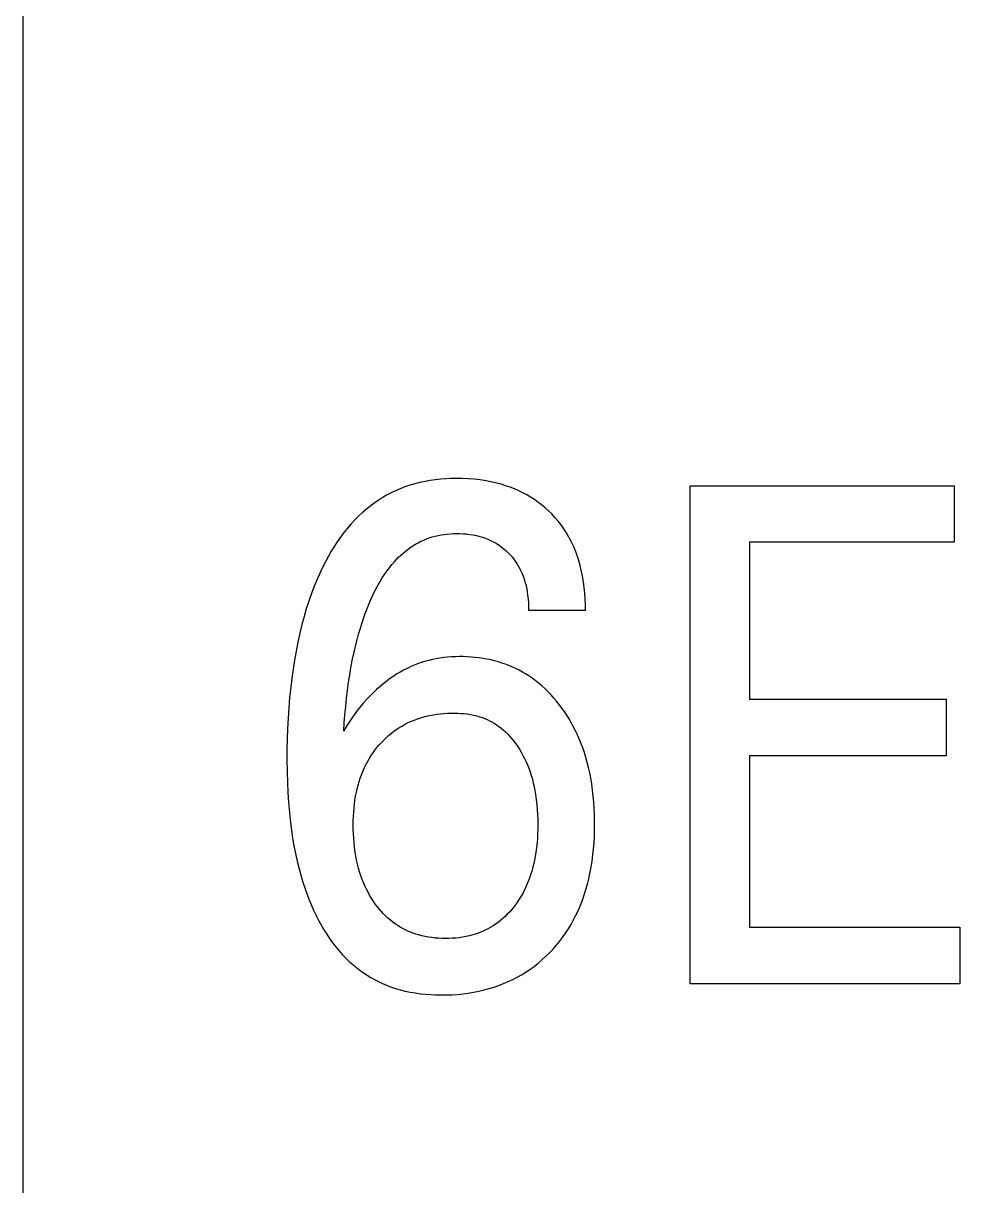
# Model space of a CAD drawing. Extents: x 10 to 656, y -396 to 292.
# Drawn here: x 270.631 to 271.278, y 102.34 to 103.144 of the extents above; entities that cross this region are included whole.
import ezdxf

# ---------------------------------------------------------------- set-up
doc = ezdxf.new("R2010")
doc.units = 0
doc.header["$LTSCALE"] = 5
doc.header["$MEASUREMENT"] = 0
doc.layers.get('0').update_dxf_attribs({"linetype": 'CONTINUOUS'})

msp = doc.modelspace()

# ---------------------------------------------------------------- linework, layer by layer
at = {"color": 7, "linetype": 'Continuous'}
for p, q in [((270.63117, 91.58891), (270.63117, 118.10856)), ((270.63117, 101.48823), (270.63117, 118.10856)), ((270.63117, 91.58891), (270.63117, 118.10856)), ((270.63117, 101.48823), (270.63117, 118.10856)), ((270.91949, 102.82893), (270.91591, 102.82854)), ((270.92309, 102.82921), (270.91949, 102.82893)), ((270.92669, 102.82938), (270.92309, 102.82921)), ((270.93029, 102.82946), (270.92669, 102.82938)), ((270.93448, 102.82941), (270.93029, 102.82946)), ((270.93866, 102.82923), (270.93448, 102.82941)), ((270.94282, 102.8289), (270.93866, 102.82923)), ((270.94697, 102.82842), (270.94282, 102.8289)), ((270.88843, 102.82095), (270.88532, 102.81945)), ((270.8916, 102.82233), (270.88843, 102.82095)), ((270.89495, 102.82362), (270.8916, 102.82233)), ((270.89835, 102.82476), (270.89495, 102.82362)), ((270.90179, 102.82577), (270.89835, 102.82476)), ((270.90528, 102.82665), (270.90179, 102.82577)), ((270.9088, 102.8274), (270.90528, 102.82665)), ((270.91234, 102.82803), (270.9088, 102.8274)), ((270.91591, 102.82854), (270.91234, 102.82803)), ((270.95109, 102.82779), (270.94697, 102.82842)), ((270.95519, 102.82699), (270.95109, 102.82779)), ((270.95832, 102.82626), (270.95519, 102.82699)), ((270.96143, 102.82542), (270.95832, 102.82626)), ((270.96451, 102.82448), (270.96143, 102.82542)), ((270.96756, 102.82343), (270.96451, 102.82448)), ((270.97056, 102.82227), (270.96756, 102.82343)), ((270.97351, 102.82099), (270.97056, 102.82227)), ((270.97641, 102.81959), (270.97351, 102.82099)), ((271.09198, 102.48018), (271.09198, 102.82433)), ((271.09198, 102.82433), (271.27447, 102.82433)), ((271.27447, 102.82433), (271.27447, 102.78531)), ((270.87636, 102.81422), (270.87351, 102.81225)), ((270.87928, 102.81608), (270.87636, 102.81422)), ((270.88227, 102.81783), (270.87928, 102.81608)), ((270.88532, 102.81945), (270.88227, 102.81783)), ((270.97912, 102.81814), (270.97641, 102.81959)), ((270.98176, 102.81658), (270.97912, 102.81814)), ((270.98435, 102.81492), (270.98176, 102.81658)), ((270.98686, 102.81315), (270.98435, 102.81492)), ((270.9893, 102.81129), (270.98686, 102.81315)), ((270.8654, 102.80574), (270.86286, 102.80339)), ((270.86802, 102.80801), (270.8654, 102.80574)), ((270.87073, 102.81018), (270.86802, 102.80801)), ((270.87351, 102.81225), (270.87073, 102.81018)), ((270.99167, 102.80932), (270.9893, 102.81129)), ((270.99395, 102.80726), (270.99167, 102.80932)), ((270.99632, 102.80493), (270.99395, 102.80726)), ((270.99859, 102.80249), (270.99632, 102.80493)), ((270.85774, 102.79809), (270.85519, 102.79513)), ((270.86041, 102.80095), (270.85774, 102.79809)), ((270.86286, 102.80339), (270.86041, 102.80095)), ((271.00076, 102.79996), (270.99859, 102.80249)), ((271.0028, 102.79733), (271.00076, 102.79996)), ((271.00473, 102.79462), (271.0028, 102.79733)), ((270.8504, 102.78896), (270.84817, 102.78576)), ((270.85274, 102.79209), (270.8504, 102.78896)), ((270.85519, 102.79513), (270.85274, 102.79209)), ((270.91177, 102.78839), (270.91376, 102.78901)), ((270.91376, 102.78901), (270.91578, 102.78956)), ((270.91578, 102.78956), (270.91782, 102.79004)), ((270.91782, 102.79004), (270.91987, 102.79044)), ((270.91987, 102.79044), (270.92194, 102.79078)), ((270.92194, 102.79078), (270.92402, 102.79104)), ((270.92402, 102.79104), (270.92611, 102.79123)), ((270.92611, 102.79123), (270.9282, 102.79135)), ((270.9282, 102.79135), (270.93029, 102.79141)), ((270.93029, 102.79141), (270.93268, 102.79139)), ((270.93268, 102.79139), (270.93507, 102.79128)), ((270.93507, 102.79128), (270.93744, 102.79108)), ((270.93744, 102.79108), (270.9398, 102.79079)), ((270.9398, 102.79079), (270.94215, 102.7904)), ((270.94215, 102.7904), (270.94448, 102.78992)), ((270.94448, 102.78992), (270.94656, 102.78939)), ((270.94656, 102.78939), (270.94862, 102.78878)), ((270.94862, 102.78878), (270.95065, 102.78809)), ((271.00654, 102.79183), (271.00473, 102.79462)), ((271.00821, 102.78897), (271.00654, 102.79183)), ((271.00985, 102.78586), (271.00821, 102.78897)), ((270.84603, 102.78249), (270.84399, 102.77915)), ((270.84817, 102.78576), (270.84603, 102.78249)), ((270.89515, 102.77908), (270.89685, 102.78041)), ((270.89685, 102.78041), (270.89859, 102.78168)), ((270.89859, 102.78168), (270.90037, 102.78289)), ((270.90037, 102.78289), (270.9022, 102.78402)), ((270.9022, 102.78402), (270.90407, 102.78507)), ((270.90407, 102.78507), (270.90598, 102.78604)), ((270.90598, 102.78604), (270.90788, 102.7869)), ((270.90788, 102.7869), (270.90981, 102.78768)), ((270.90981, 102.78768), (270.91177, 102.78839)), ((270.95065, 102.78809), (270.95265, 102.7873)), ((270.95265, 102.7873), (270.9546, 102.78642)), ((270.9546, 102.78642), (270.95651, 102.78544)), ((270.95651, 102.78544), (270.95829, 102.78441)), ((270.95829, 102.78441), (270.96003, 102.78329)), ((270.96003, 102.78329), (270.9617, 102.78208)), ((270.9617, 102.78208), (270.96332, 102.78079)), ((270.96332, 102.78079), (270.96487, 102.77943)), ((271.01133, 102.78268), (271.00985, 102.78586)), ((271.01268, 102.77943), (271.01133, 102.78268)), ((271.13294, 102.78531), (271.13294, 102.67677)), ((271.27447, 102.78531), (271.13294, 102.78531)), ((270.84204, 102.77576), (270.84018, 102.77232)), ((270.84399, 102.77915), (270.84204, 102.77576)), ((270.88738, 102.77158), (270.88884, 102.77317)), ((270.88884, 102.77317), (270.89034, 102.77472)), ((270.89034, 102.77472), (270.8919, 102.77623)), ((270.8919, 102.77623), (270.8935, 102.77768)), ((270.8935, 102.77768), (270.89515, 102.77908)), ((270.96487, 102.77943), (270.96636, 102.77799)), ((270.96636, 102.77799), (270.96766, 102.77662)), ((270.96766, 102.77662), (270.9689, 102.7752)), ((270.9689, 102.7752), (270.97008, 102.77373)), ((270.97008, 102.77373), (270.9712, 102.77221)), ((271.0139, 102.77613), (271.01268, 102.77943)), ((271.01498, 102.77278), (271.0139, 102.77613)), ((271.01594, 102.76939), (271.01498, 102.77278)), ((270.83671, 102.76531), (270.83443, 102.76022)), ((270.83841, 102.76883), (270.83671, 102.76531)), ((270.84018, 102.77232), (270.83841, 102.76883)), ((270.88084, 102.76314), (270.88247, 102.76546)), ((270.88247, 102.76546), (270.88418, 102.76773)), ((270.88418, 102.76773), (270.88597, 102.76994)), ((270.88597, 102.76994), (270.88738, 102.77158)), ((270.9712, 102.77221), (270.97225, 102.77065)), ((270.97225, 102.77065), (270.97323, 102.76904)), ((270.97323, 102.76904), (270.97414, 102.7674)), ((270.97414, 102.7674), (270.97504, 102.7656)), ((270.97504, 102.7656), (270.97585, 102.76376)), ((271.01677, 102.76596), (271.01594, 102.76939)), ((271.01758, 102.76203), (271.01677, 102.76596)), ((270.83443, 102.76022), (270.8323, 102.75507)), ((270.8764, 102.75589), (270.87781, 102.75834)), ((270.87781, 102.75834), (270.87929, 102.76076)), ((270.87929, 102.76076), (270.88084, 102.76314)), ((270.97585, 102.76376), (270.97659, 102.76189)), ((270.97659, 102.76189), (270.97725, 102.75999)), ((270.97725, 102.75999), (270.97784, 102.75806)), ((270.97784, 102.75806), (270.97836, 102.75611)), ((271.01824, 102.75807), (271.01758, 102.76203)), ((271.01877, 102.7541), (271.01824, 102.75807)), ((270.83032, 102.74987), (270.82848, 102.74461)), ((270.8323, 102.75507), (270.83032, 102.74987)), ((270.87136, 102.74572), (270.87254, 102.7483)), ((270.87254, 102.7483), (270.87376, 102.75086)), ((270.87376, 102.75086), (270.87505, 102.75339)), ((270.87505, 102.75339), (270.8764, 102.75589)), ((270.97836, 102.75611), (270.97881, 102.75414)), ((270.97881, 102.75414), (270.97932, 102.75151)), ((270.97932, 102.75151), (270.97971, 102.74885)), ((270.97971, 102.74885), (270.98001, 102.74619)), ((271.01916, 102.75012), (271.01877, 102.7541)), ((271.01943, 102.74614), (271.01916, 102.75012)), ((270.82848, 102.74461), (270.82677, 102.73932)), ((270.86882, 102.73962), (270.87024, 102.74311)), ((270.87024, 102.74311), (270.87136, 102.74572)), ((270.98001, 102.74619), (270.98021, 102.74353)), ((270.98021, 102.74353), (270.98033, 102.74087)), ((270.98033, 102.74087), (270.98037, 102.73824)), ((271.01958, 102.74218), (271.01943, 102.74614)), ((271.01963, 102.73824), (271.01958, 102.74218)), ((270.8252, 102.73398), (270.82374, 102.72861)), ((270.82677, 102.73932), (270.8252, 102.73398)), ((270.86503, 102.72897), (270.86621, 102.73254)), ((270.86621, 102.73254), (270.86748, 102.73609)), ((270.86748, 102.73609), (270.86882, 102.73962)), ((271.01963, 102.73824), (270.98037, 102.73824)), ((270.82374, 102.72861), (270.82224, 102.72249)), ((270.86286, 102.72176), (270.86391, 102.72538)), ((270.86391, 102.72538), (270.86503, 102.72897)), ((270.82088, 102.71634), (270.81965, 102.71015)), ((270.82224, 102.72249), (270.82088, 102.71634)), ((270.86065, 102.71328), (270.86187, 102.71813)), ((270.86187, 102.71813), (270.86286, 102.72176)), ((270.81965, 102.71015), (270.81855, 102.70394)), ((270.85852, 102.7035), (270.85954, 102.7084)), ((270.85954, 102.7084), (270.86065, 102.71328)), ((270.81855, 102.70394), (270.81758, 102.69771)), ((270.85759, 102.69858), (270.85852, 102.7035)), ((270.90124, 102.70032), (270.8988, 102.69928)), ((270.90371, 102.70129), (270.90124, 102.70032)), ((270.90622, 102.70216), (270.90371, 102.70129)), ((270.90876, 102.70295), (270.90622, 102.70216)), ((270.91132, 102.70365), (270.90876, 102.70295)), ((270.91391, 102.70426), (270.91132, 102.70365)), ((270.91651, 102.70479), (270.91391, 102.70426)), ((270.91914, 102.70523), (270.91651, 102.70479)), ((270.92177, 102.7056), (270.91914, 102.70523)), ((270.92442, 102.70588), (270.92177, 102.7056)), ((270.92708, 102.70609), (270.92442, 102.70588)), ((270.92975, 102.70622), (270.92708, 102.70609)), ((270.93241, 102.70628), (270.92975, 102.70622)), ((270.93516, 102.70627), (270.93241, 102.70628)), ((270.93791, 102.70619), (270.93516, 102.70627)), ((270.94066, 102.70602), (270.93791, 102.70619)), ((270.94339, 102.70578), (270.94066, 102.70602)), ((270.94612, 102.70545), (270.94339, 102.70578)), ((270.94883, 102.70505), (270.94612, 102.70545)), ((270.95153, 102.70456), (270.94883, 102.70505)), ((270.95422, 102.70399), (270.95153, 102.70456)), ((270.95688, 102.70334), (270.95422, 102.70399)), ((270.95953, 102.7026), (270.95688, 102.70334)), ((270.96198, 102.70183), (270.95953, 102.7026)), ((270.9644, 102.70098), (270.96198, 102.70183)), ((270.9668, 102.70006), (270.9644, 102.70098)), ((270.96917, 102.69906), (270.9668, 102.70006)), ((270.81758, 102.69771), (270.81672, 102.69146)), ((270.856, 102.6887), (270.85676, 102.69365)), ((270.85676, 102.69365), (270.85759, 102.69858)), ((270.88716, 102.69286), (270.88496, 102.69137)), ((270.88941, 102.69429), (270.88716, 102.69286)), ((270.8917, 102.69565), (270.88941, 102.69429)), ((270.89403, 102.69694), (270.8917, 102.69565)), ((270.89639, 102.69815), (270.89403, 102.69694)), ((270.8988, 102.69928), (270.89639, 102.69815)), ((270.9715, 102.69799), (270.96917, 102.69906)), ((270.9738, 102.69685), (270.9715, 102.69799)), ((270.97607, 102.69563), (270.9738, 102.69685)), ((270.97828, 102.69434), (270.97607, 102.69563)), ((270.98046, 102.69298), (270.97828, 102.69434)), ((270.98259, 102.69154), (270.98046, 102.69298)), ((270.81596, 102.6852), (270.81523, 102.67806)), ((270.81672, 102.69146), (270.81596, 102.6852)), ((270.85523, 102.68307), (270.856, 102.6887)), ((270.87774, 102.68573), (270.87531, 102.68357)), ((270.88024, 102.68781), (270.87774, 102.68573)), ((270.88281, 102.68981), (270.88024, 102.68781)), ((270.88496, 102.69137), (270.88281, 102.68981)), ((270.98497, 102.6898), (270.98259, 102.69154)), ((270.98728, 102.68798), (270.98497, 102.6898)), ((270.98953, 102.68607), (270.98728, 102.68798)), ((270.99171, 102.68408), (270.98953, 102.68607)), ((270.99382, 102.68202), (270.99171, 102.68408)), ((270.81523, 102.67806), (270.81463, 102.67091)), ((270.85397, 102.67178), (270.85456, 102.67742)), ((270.85456, 102.67742), (270.85523, 102.68307)), ((270.86845, 102.67666), (270.86629, 102.67423)), ((270.87067, 102.67903), (270.86845, 102.67666)), ((270.87296, 102.68134), (270.87067, 102.67903)), ((270.87531, 102.68357), (270.87296, 102.68134)), ((270.99587, 102.67988), (270.99382, 102.68202)), ((270.99784, 102.67768), (270.99587, 102.67988)), ((270.99975, 102.67543), (270.99784, 102.67768)), ((271.13294, 102.67677), (271.26896, 102.67677)), ((271.26896, 102.67677), (271.26896, 102.63775)), ((270.81463, 102.67091), (270.81415, 102.66375)), ((270.85345, 102.66612), (270.85397, 102.67178)), ((270.86218, 102.66921), (270.85857, 102.66436)), ((270.8642, 102.67174), (270.86218, 102.66921)), ((270.86629, 102.67423), (270.8642, 102.67174)), ((271.00159, 102.67311), (270.99975, 102.67543)), ((271.00338, 102.67072), (271.00159, 102.67311)), ((271.0051, 102.66827), (271.00338, 102.67072)), ((271.00676, 102.66578), (271.0051, 102.66827)), ((270.81415, 102.66375), (270.81379, 102.65659)), ((270.85263, 102.65482), (270.85301, 102.66047)), ((270.85301, 102.66047), (270.85345, 102.66612)), ((270.85857, 102.66436), (270.85539, 102.65956)), ((270.89472, 102.65937), (270.89674, 102.6604)), ((270.89674, 102.6604), (270.89881, 102.66135)), ((270.89881, 102.66135), (270.90091, 102.66223)), ((270.90091, 102.66223), (270.90304, 102.66303)), ((270.90304, 102.66303), (270.90519, 102.66376)), ((270.90519, 102.66376), (270.90737, 102.66442)), ((270.90737, 102.66442), (270.90957, 102.66501)), ((270.90957, 102.66501), (270.91198, 102.66557)), ((270.91198, 102.66557), (270.91441, 102.66605)), ((270.91441, 102.66605), (270.91686, 102.66645)), ((270.91686, 102.66645), (270.91932, 102.66677)), ((270.91932, 102.66677), (270.92179, 102.66701)), ((270.92179, 102.66701), (270.92426, 102.66717)), ((270.92426, 102.66717), (270.92674, 102.66725)), ((270.92674, 102.66725), (270.92923, 102.66726)), ((270.92923, 102.66726), (270.93144, 102.6672)), ((270.93144, 102.6672), (270.93364, 102.66708)), ((270.93364, 102.66708), (270.93584, 102.66689)), ((270.93584, 102.66689), (270.93803, 102.66663)), ((270.93803, 102.66663), (270.9402, 102.66628)), ((270.9402, 102.66628), (270.94236, 102.66585)), ((270.94236, 102.66585), (270.9445, 102.66533)), ((270.9445, 102.66533), (270.94661, 102.66471)), ((270.94661, 102.66471), (270.94834, 102.66412)), ((270.94834, 102.66412), (270.95004, 102.66347)), ((270.95004, 102.66347), (270.95173, 102.66274)), ((270.95173, 102.66274), (270.95338, 102.66195)), ((270.95338, 102.66195), (270.955, 102.6611)), ((270.955, 102.6611), (270.95659, 102.66018)), ((270.95659, 102.66018), (270.95813, 102.6592)), ((271.00834, 102.66324), (271.00676, 102.66578)), ((271.00984, 102.66067), (271.00834, 102.66324)), ((271.01128, 102.65805), (271.00984, 102.66067)), ((270.81379, 102.65659), (270.81354, 102.64941)), ((270.85397, 102.65721), (270.85263, 102.65482)), ((270.85539, 102.65956), (270.85397, 102.65721)), ((270.8836, 102.65171), (270.88533, 102.65315)), ((270.88533, 102.65315), (270.88711, 102.65453)), ((270.88711, 102.65453), (270.88893, 102.65585)), ((270.88893, 102.65585), (270.89081, 102.65709)), ((270.89081, 102.65709), (270.89273, 102.65826)), ((270.89273, 102.65826), (270.89472, 102.65937)), ((270.95813, 102.6592), (270.95964, 102.65817)), ((270.95964, 102.65817), (270.96111, 102.65707)), ((270.96111, 102.65707), (270.96278, 102.6557)), ((270.96278, 102.6557), (270.96439, 102.65426)), ((270.96439, 102.65426), (270.96593, 102.65274)), ((270.96593, 102.65274), (270.96742, 102.65117)), ((271.01264, 102.65539), (271.01128, 102.65805)), ((271.01393, 102.6527), (271.01264, 102.65539)), ((271.01515, 102.64997), (271.01393, 102.6527)), ((270.81354, 102.64941), (270.8134, 102.64224)), ((270.87561, 102.64343), (270.87713, 102.64525)), ((270.87713, 102.64525), (270.87873, 102.64701)), ((270.87873, 102.64701), (270.8803, 102.64863)), ((270.8803, 102.64863), (270.88192, 102.6502)), ((270.88192, 102.6502), (270.8836, 102.65171)), ((270.96742, 102.65117), (270.96884, 102.64953)), ((270.96884, 102.64953), (270.97019, 102.64784)), ((270.97019, 102.64784), (270.97149, 102.64611)), ((270.97149, 102.64611), (270.97273, 102.64433)), ((270.97273, 102.64433), (270.97406, 102.64227)), ((271.01651, 102.64665), (271.01515, 102.64997)), ((271.01777, 102.64329), (271.01651, 102.64665)), ((270.8134, 102.64224), (270.81337, 102.63506)), ((270.87017, 102.63564), (270.87143, 102.63766)), ((270.87143, 102.63766), (270.87275, 102.63963)), ((270.87275, 102.63963), (270.87414, 102.64156)), ((270.87414, 102.64156), (270.87561, 102.64343)), ((270.97406, 102.64227), (270.97532, 102.64017)), ((270.97532, 102.64017), (270.9765, 102.63803)), ((270.9765, 102.63803), (270.97761, 102.63584)), ((270.97761, 102.63584), (270.97865, 102.63363)), ((271.01892, 102.63989), (271.01777, 102.64329)), ((271.01998, 102.63646), (271.01892, 102.63989)), ((271.02094, 102.633), (271.01998, 102.63646)), ((271.13294, 102.63775), (271.13294, 102.51921)), ((271.26896, 102.63775), (271.13294, 102.63775)), ((270.81337, 102.63506), (270.81347, 102.62635)), ((270.86579, 102.62693), (270.86679, 102.62923)), ((270.86679, 102.62923), (270.86788, 102.63149)), ((270.86788, 102.63149), (270.86899, 102.63359)), ((270.86899, 102.63359), (270.87017, 102.63564)), ((270.97865, 102.63363), (270.97962, 102.63138)), ((270.97962, 102.63138), (270.98051, 102.6291)), ((270.98051, 102.6291), (270.98141, 102.62659)), ((271.02181, 102.62952), (271.02094, 102.633)), ((271.02259, 102.62601), (271.02181, 102.62952)), ((270.81347, 102.62635), (270.81368, 102.61937)), ((270.86255, 102.61743), (270.86324, 102.61984)), ((270.86324, 102.61984), (270.86401, 102.62223)), ((270.86401, 102.62223), (270.86486, 102.62459)), ((270.86486, 102.62459), (270.86579, 102.62693)), ((270.98141, 102.62659), (270.98222, 102.62405)), ((270.98222, 102.62405), (270.98296, 102.62149)), ((270.98296, 102.62149), (270.98362, 102.6189)), ((271.02328, 102.62249), (271.02259, 102.62601)), ((271.02399, 102.61828), (271.02328, 102.62249)), ((270.81368, 102.61937), (270.81401, 102.61241)), ((270.81401, 102.61241), (270.81446, 102.60545)), ((270.86084, 102.60978), (270.86137, 102.61254)), ((270.86137, 102.61254), (270.86192, 102.61499)), ((270.86192, 102.61499), (270.86255, 102.61743)), ((270.98362, 102.6189), (270.98421, 102.6163)), ((270.98421, 102.6163), (270.98473, 102.61368)), ((270.98473, 102.61368), (270.98518, 102.61105)), ((271.02458, 102.61406), (271.02399, 102.61828)), ((271.02506, 102.60983), (271.02458, 102.61406)), ((270.81446, 102.60545), (270.81507, 102.5985)), ((270.85972, 102.60142), (270.86002, 102.60422)), ((270.86002, 102.60422), (270.86039, 102.60701)), ((270.86039, 102.60701), (270.86084, 102.60978)), ((270.98518, 102.61105), (270.98568, 102.6076)), ((270.98568, 102.6076), (270.98607, 102.60413)), ((270.98607, 102.60413), (270.98637, 102.60065)), ((271.02544, 102.60559), (271.02506, 102.60983)), ((271.02572, 102.60133), (271.02544, 102.60559)), ((270.81507, 102.5985), (270.81582, 102.59157)), ((270.85924, 102.593), (270.85934, 102.59581)), ((270.85934, 102.59581), (270.85949, 102.59862)), ((270.85949, 102.59862), (270.85972, 102.60142)), ((270.98637, 102.60065), (270.98658, 102.59717)), ((270.98658, 102.59717), (270.9867, 102.59368)), ((271.02589, 102.59707), (271.02572, 102.60133)), ((271.02599, 102.59067), (271.02589, 102.59707)), ((270.81582, 102.59157), (270.81652, 102.5862)), ((270.85921, 102.59019), (270.85924, 102.593)), ((270.85923, 102.58704), (270.85921, 102.59019)), ((270.9867, 102.59368), (270.98674, 102.59019)), ((270.98674, 102.59019), (270.9867, 102.58701)), ((271.02595, 102.58636), (271.02599, 102.59067)), ((270.81652, 102.5862), (270.81733, 102.58084)), ((270.81733, 102.58084), (270.81825, 102.5755)), ((270.85933, 102.58391), (270.85923, 102.58704)), ((270.8595, 102.58077), (270.85933, 102.58391)), ((270.85976, 102.57764), (270.8595, 102.58077)), ((270.98643, 102.58067), (270.98618, 102.57751)), ((270.9866, 102.58384), (270.98643, 102.58067)), ((270.9867, 102.58701), (270.9866, 102.58384)), ((271.02558, 102.57775), (271.02581, 102.58206)), ((271.02581, 102.58206), (271.02595, 102.58636)), ((270.81825, 102.5755), (270.81929, 102.57018)), ((270.86009, 102.57452), (270.85976, 102.57764)), ((270.86051, 102.57141), (270.86009, 102.57452)), ((270.98584, 102.57435), (270.98543, 102.57121)), ((270.98618, 102.57751), (270.98584, 102.57435)), ((271.0248, 102.56918), (271.02524, 102.57346)), ((271.02524, 102.57346), (271.02558, 102.57775)), ((270.81929, 102.57018), (270.82045, 102.56489)), ((270.82045, 102.56489), (270.82175, 102.55964)), ((270.86102, 102.56832), (270.86051, 102.57141)), ((270.86155, 102.56557), (270.86102, 102.56832)), ((270.86216, 102.56283), (270.86155, 102.56557)), ((270.98446, 102.56565), (270.98395, 102.56325)), ((270.98492, 102.56807), (270.98446, 102.56565)), ((270.98543, 102.57121), (270.98492, 102.56807)), ((271.02357, 102.56065), (271.02425, 102.56491)), ((271.02425, 102.56491), (271.0248, 102.56918)), ((270.82175, 102.55964), (270.82318, 102.55441)), ((270.86285, 102.56012), (270.86216, 102.56283)), ((270.86362, 102.55743), (270.86285, 102.56012)), ((270.86448, 102.55476), (270.86362, 102.55743)), ((270.98202, 102.55613), (270.98124, 102.5538)), ((270.98273, 102.55848), (270.98202, 102.55613)), ((270.98337, 102.56086), (270.98273, 102.55848)), ((270.98395, 102.56325), (270.98337, 102.56086)), ((271.02196, 102.55268), (271.02277, 102.55642)), ((271.02277, 102.55642), (271.02357, 102.56065)), ((270.82318, 102.55441), (270.82437, 102.55044)), ((270.82437, 102.55044), (270.82566, 102.54649)), ((270.86543, 102.55213), (270.86448, 102.55476)), ((270.86647, 102.54953), (270.86543, 102.55213)), ((270.86738, 102.54746), (270.86647, 102.54953)), ((270.86836, 102.54541), (270.86738, 102.54746)), ((270.97947, 102.54921), (270.97856, 102.54714)), ((270.98039, 102.55149), (270.97947, 102.54921)), ((270.98124, 102.5538), (270.98039, 102.55149)), ((271.02001, 102.54528), (271.02104, 102.54897)), ((271.02104, 102.54897), (271.02196, 102.55268)), ((270.82566, 102.54649), (270.82703, 102.54258)), ((270.82703, 102.54258), (270.82851, 102.5387)), ((270.8694, 102.54339), (270.86836, 102.54541)), ((270.8705, 102.5414), (270.8694, 102.54339)), ((270.87167, 102.53945), (270.8705, 102.5414)), ((270.8729, 102.53754), (270.87167, 102.53945)), ((270.97544, 102.54112), (270.97427, 102.53918)), ((270.97654, 102.54309), (270.97544, 102.54112)), ((270.97758, 102.5451), (270.97654, 102.54309)), ((270.97856, 102.54714), (270.97758, 102.5451)), ((271.01761, 102.53802), (271.01887, 102.54163)), ((271.01887, 102.54163), (271.02001, 102.54528)), ((270.82851, 102.5387), (270.83008, 102.53486)), ((270.83008, 102.53486), (270.83176, 102.53106)), ((270.87419, 102.53567), (270.8729, 102.53754)), ((270.87554, 102.53384), (270.87419, 102.53567)), ((270.87695, 102.53208), (270.87554, 102.53384)), ((270.87841, 102.53037), (270.87695, 102.53208)), ((270.96852, 102.53128), (270.96712, 102.52968)), ((270.9704, 102.5336), (270.96852, 102.53128)), ((270.97175, 102.53542), (270.9704, 102.5336)), ((270.97304, 102.53728), (270.97175, 102.53542)), ((270.97427, 102.53918), (270.97304, 102.53728)), ((271.01474, 102.53094), (271.01624, 102.53445)), ((271.01624, 102.53445), (271.01761, 102.53802)), ((270.83176, 102.53106), (270.83354, 102.5273)), ((270.83354, 102.5273), (270.83544, 102.5236)), ((270.83544, 102.5236), (270.83716, 102.52046)), ((270.87993, 102.52871), (270.87841, 102.53037)), ((270.88152, 102.52711), (270.87993, 102.52871)), ((270.88316, 102.52557), (270.88152, 102.52711)), ((270.88486, 102.5241), (270.88316, 102.52557)), ((270.88662, 102.5227), (270.88486, 102.5241)), ((270.96096, 102.52382), (270.95929, 102.52251)), ((270.96258, 102.5252), (270.96096, 102.52382)), ((270.96415, 102.52664), (270.96258, 102.5252)), ((270.96566, 102.52813), (270.96415, 102.52664)), ((270.96712, 102.52968), (270.96566, 102.52813)), ((271.00974, 102.52116), (271.01148, 102.52429)), ((271.01148, 102.52429), (271.01312, 102.52748)), ((271.01312, 102.52748), (271.01474, 102.53094)), ((270.83716, 102.52046), (270.83897, 102.51737)), ((270.83897, 102.51737), (270.84087, 102.51433)), ((270.88844, 102.52138), (270.88662, 102.5227)), ((270.89006, 102.5203), (270.88844, 102.52138)), ((270.89172, 102.51928), (270.89006, 102.5203)), ((270.89342, 102.51832), (270.89172, 102.51928)), ((270.89515, 102.51742), (270.89342, 102.51832)), ((270.89691, 102.51659), (270.89515, 102.51742)), ((270.8987, 102.51582), (270.89691, 102.51659)), ((270.90052, 102.51512), (270.8987, 102.51582)), ((270.94726, 102.51577), (270.94544, 102.51507)), ((270.94906, 102.51653), (270.94726, 102.51577)), ((270.95083, 102.51735), (270.94906, 102.51653)), ((270.95257, 102.51824), (270.95083, 102.51735)), ((270.95428, 102.51918), (270.95257, 102.51824)), ((270.95594, 102.5202), (270.95428, 102.51918)), ((270.95757, 102.52127), (270.95594, 102.5202)), ((270.95929, 102.52251), (270.95757, 102.52127)), ((271.00592, 102.51509), (271.00788, 102.51809)), ((271.00788, 102.51809), (271.00974, 102.52116)), ((271.13294, 102.51921), (271.27829, 102.51921)), ((271.27829, 102.51921), (271.27829, 102.48018)), ((270.84087, 102.51433), (270.84287, 102.51135)), ((270.84287, 102.51135), (270.84495, 102.50844)), ((270.84495, 102.50844), (270.84714, 102.50561)), ((270.90236, 102.51447), (270.90052, 102.51512)), ((270.90421, 102.5139), (270.90236, 102.51447)), ((270.90649, 102.51329), (270.90421, 102.5139)), ((270.90879, 102.51277), (270.90649, 102.51329)), ((270.91111, 102.51234), (270.90879, 102.51277)), ((270.91344, 102.512), (270.91111, 102.51234)), ((270.91579, 102.51173), (270.91344, 102.512)), ((270.91814, 102.51155), (270.91579, 102.51173)), ((270.9205, 102.51144), (270.91814, 102.51155)), ((270.92286, 102.5114), (270.9205, 102.51144)), ((270.92525, 102.51144), (270.92286, 102.5114)), ((270.92764, 102.51154), (270.92525, 102.51144)), ((270.93002, 102.51172), (270.92764, 102.51154)), ((270.93239, 102.51198), (270.93002, 102.51172)), ((270.93475, 102.51232), (270.93239, 102.51198)), ((270.93709, 102.51275), (270.93475, 102.51232)), ((270.93942, 102.51326), (270.93709, 102.51275)), ((270.94173, 102.51387), (270.93942, 102.51326)), ((270.94359, 102.51444), (270.94173, 102.51387)), ((270.94544, 102.51507), (270.94359, 102.51444)), ((270.9994, 102.50653), (271.00168, 102.50931)), ((271.00168, 102.50931), (271.00385, 102.51216)), ((271.00385, 102.51216), (271.00592, 102.51509)), ((270.84714, 102.50561), (270.84942, 102.50285)), ((270.84942, 102.50285), (270.8518, 102.50018)), ((270.8518, 102.50018), (270.85428, 102.49761)), ((270.99215, 102.49889), (270.99463, 102.50132)), ((270.99463, 102.50132), (270.99703, 102.50384)), ((270.99703, 102.50384), (270.9994, 102.50653)), ((270.85428, 102.49761), (270.85687, 102.49514)), ((270.85687, 102.49514), (270.85912, 102.49316)), ((270.85912, 102.49316), (270.86145, 102.49125)), ((270.86145, 102.49125), (270.86384, 102.48942)), ((270.9814, 102.49012), (270.9842, 102.49216)), ((270.9842, 102.49216), (270.98694, 102.49431)), ((270.98694, 102.49431), (270.98959, 102.49655)), ((270.98959, 102.49655), (270.99215, 102.49889)), ((270.86384, 102.48942), (270.86629, 102.48768)), ((270.86629, 102.48768), (270.8688, 102.48603)), ((270.8688, 102.48603), (270.87138, 102.48446)), ((270.87138, 102.48446), (270.874, 102.48299)), ((270.96626, 102.48157), (270.96942, 102.48305)), ((270.96942, 102.48305), (270.97252, 102.48465)), ((270.97252, 102.48465), (270.97556, 102.48636)), ((270.97556, 102.48636), (270.97851, 102.48819)), ((270.97851, 102.48819), (270.9814, 102.49012)), ((270.874, 102.48299), (270.87667, 102.48161)), ((270.87667, 102.48161), (270.87939, 102.48033)), ((270.87939, 102.48033), (270.88215, 102.47915)), ((270.88215, 102.47915), (270.88495, 102.47807)), ((270.88495, 102.47807), (270.88829, 102.47693)), ((270.88829, 102.47693), (270.89168, 102.47594)), ((270.89168, 102.47594), (270.8951, 102.47508)), ((270.8951, 102.47508), (270.89856, 102.47435)), ((270.94236, 102.47427), (270.94608, 102.47501)), ((270.94608, 102.47501), (270.94978, 102.47588)), ((270.94978, 102.47588), (270.95314, 102.47679)), ((270.95314, 102.47679), (270.95648, 102.47781)), ((270.95648, 102.47781), (270.95978, 102.47895)), ((270.95978, 102.47895), (270.96304, 102.4802)), ((270.96304, 102.4802), (270.96626, 102.48157)), ((271.27829, 102.48018), (271.09198, 102.48018)), ((270.89856, 102.47435), (270.90204, 102.47374)), ((270.90204, 102.47374), (270.90554, 102.47325)), ((270.90554, 102.47325), (270.90906, 102.47288)), ((270.90906, 102.47288), (270.9126, 102.47261)), ((270.9126, 102.47261), (270.91614, 102.47245)), ((270.91614, 102.47245), (270.91968, 102.47238)), ((270.91968, 102.47238), (270.92349, 102.47241)), ((270.92349, 102.47241), (270.92729, 102.47255)), ((270.92729, 102.47255), (270.93108, 102.4728)), ((270.93108, 102.4728), (270.93486, 102.47317)), ((270.93486, 102.47317), (270.93862, 102.47366)), ((270.93862, 102.47366), (270.94236, 102.47427))]:
    msp.add_line(p, q, dxfattribs=at)

doc.saveas('drawing.dxf')
